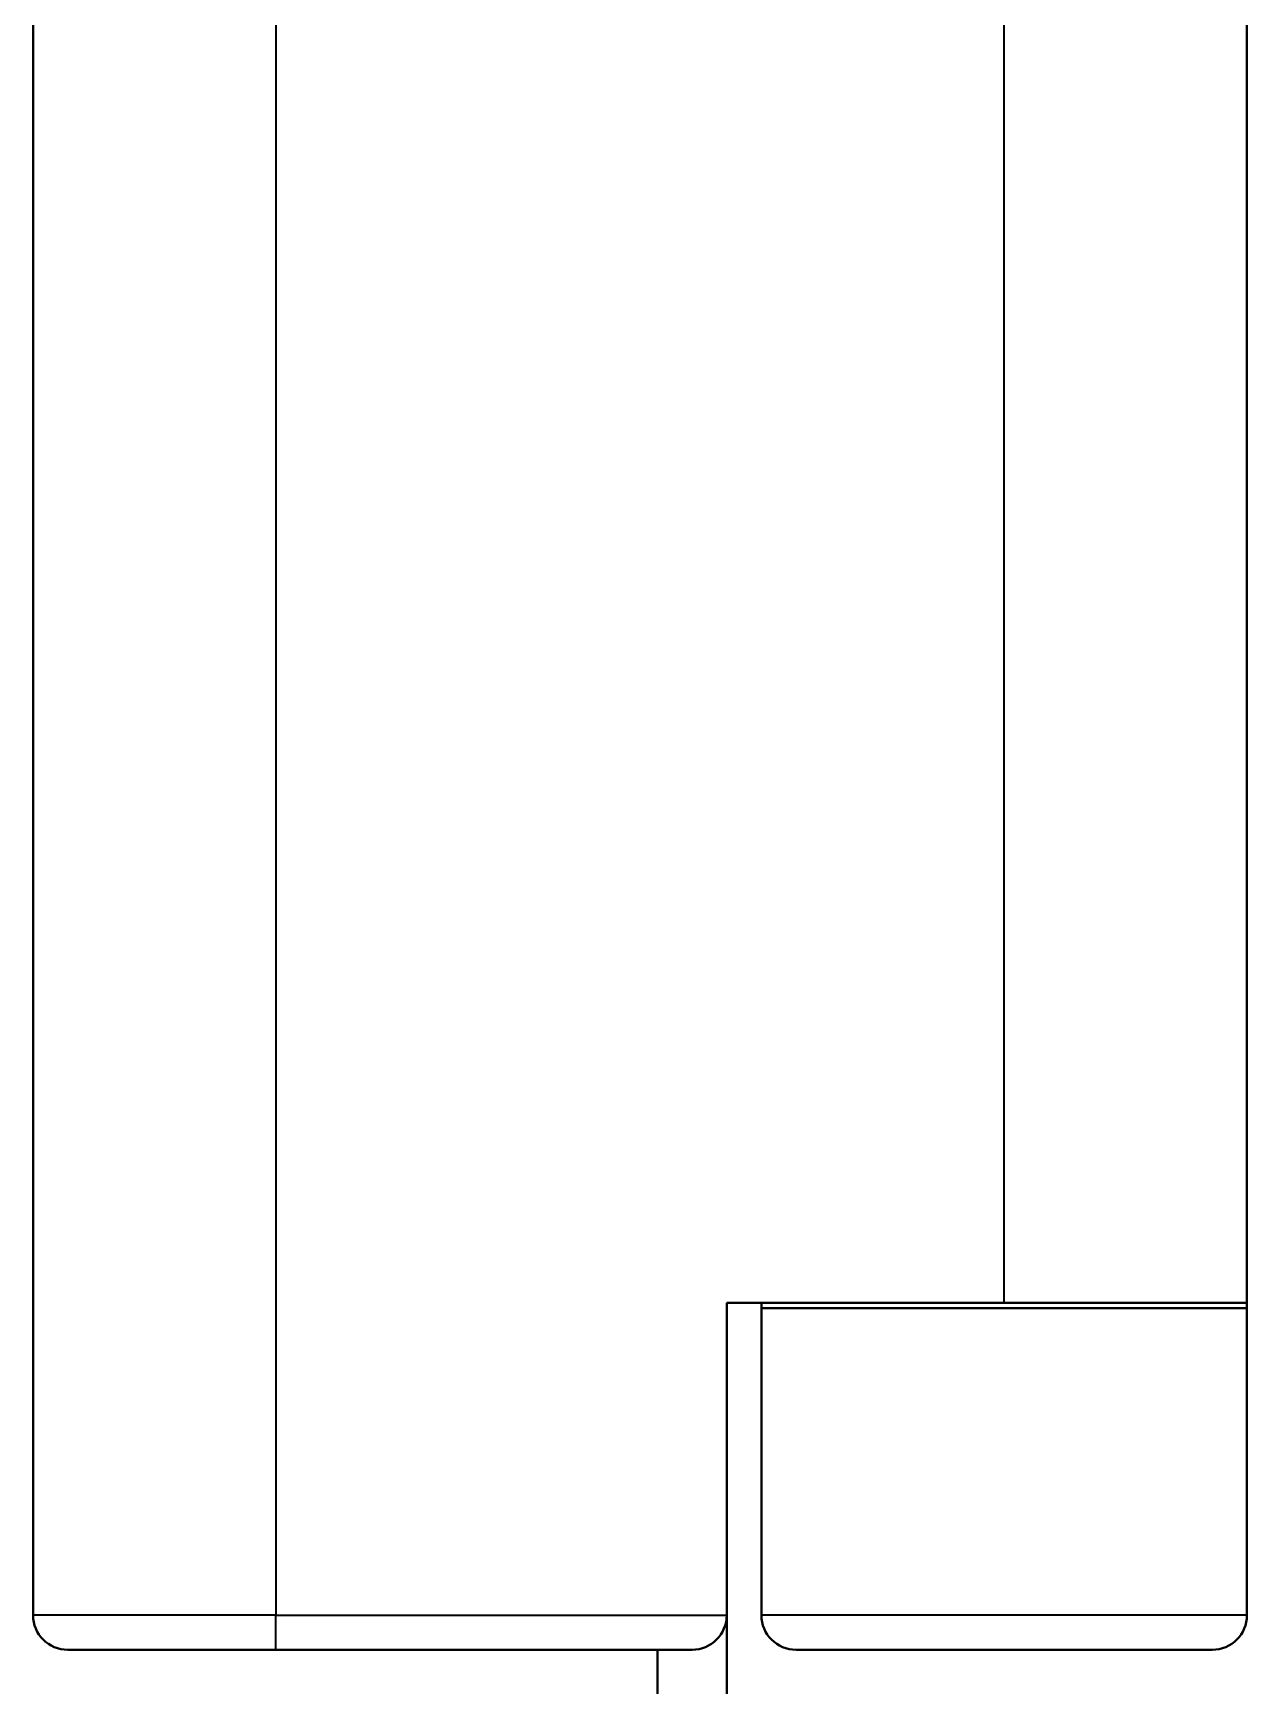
# Model space of a CAD drawing. Header units: millimetres. Extents: x 0 to 3364, y 0 to 2376.
# Drawn here: x 1945.37 to 1980.37, y 1260.66 to 1308.29 of the extents above; entities that cross this region are included whole.
import ezdxf

# ---------------------------------------------------------------- set-up
doc = ezdxf.new("R2010")
doc.units = ezdxf.units.MM
doc.header["$LTSCALE"] = 4
doc.layers.add('가시적인 것(ISO)', color=3, linetype='Continuous', lineweight=40, true_color=0x00ff00)
doc.layers.add('가시적인 좁은 것(ISO)', color=3, linetype='Continuous', lineweight=35, true_color=0x00ff00)

msp = doc.modelspace()

# ---------------------------------------------------------------- linework, layer by layer
at = {"layer": '가시적인 것(ISO)'}
for p, q in [((1945.3715, 1320.6988), (1945.3715, 1262.6988)), ((1980.3715, 1311.6988), (1980.3715, 1271.6988)), ((1965.3715, 1262.6988), (1965.3715, 1271.6988)), ((1965.3715, 1271.6988), (1973.3715, 1271.6988)), ((1966.3715, 1271.5488), (1966.3715, 1271.6988)), ((1966.3715, 1271.5488), (1980.3715, 1271.5488)), ((1966.3715, 1262.6988), (1966.3715, 1271.5488)), ((1980.3715, 1271.6988), (1973.3715, 1271.6988)), ((1980.3715, 1271.6988), (1980.3715, 1271.5488)), ((1980.3715, 1271.5488), (1980.3715, 1262.6988)), ((1965.3715, 1140.6988), (1965.3715, 1262.6988)), ((1952.3715, 1261.6988), (1946.3715, 1261.6988)), ((1952.3715, 1261.6988), (1964.3715, 1261.6988)), ((1963.3715, 1141.6988), (1963.3715, 1261.6988))]:
    msp.add_line(p, q, dxfattribs=at)
for centre, start, end in [((1946.3715, 1262.6988), 180, 270), ((1964.3715, 1262.6988), 270, 0), ((1967.3715, 1262.6988), 180, 270), ((1979.3715, 1262.6988), 270, 0)]:
    msp.add_arc(centre, 1, start, end, dxfattribs=at)
for points, knots in [([(1973.3715, 1261.6988), (1973.0278, 1261.6988), (1972.6864, 1261.6988), (1972.3475, 1261.6988), (1972.3249, 1261.6988), (1972.3036, 1261.6988), (1972.2797, 1261.6988), (1971.9452, 1261.6988), (1971.6183, 1261.6988), (1971.2992, 1261.6988), (1971.2536, 1261.6988), (1971.21, 1261.6988), (1971.1629, 1261.6988), (1970.8804, 1261.6988), (1970.6082, 1261.6988), (1970.3465, 1261.6988), (1970.2592, 1261.6988), (1970.1748, 1261.6988), (1970.0882, 1261.6988), (1969.7418, 1261.6988), (1969.4215, 1261.6988), (1969.1288, 1261.6988), (1968.8728, 1261.6988), (1968.6419, 1261.6988), (1968.4361, 1261.6988), (1968.4068, 1261.6988), (1968.3772, 1261.6988), (1968.3495, 1261.6988), (1968.1555, 1261.6988), (1967.9891, 1261.6988), (1967.8505, 1261.6988), (1967.8307, 1261.6988), (1967.8106, 1261.6988), (1967.7928, 1261.6988), (1967.6585, 1261.6988), (1967.5561, 1261.6988), (1967.4854, 1261.6988), (1967.4807, 1261.6988), (1967.4758, 1261.6988), (1967.4717, 1261.6988), (1967.4049, 1261.6988), (1967.3849, 1261.6988), (1967.3715, 1261.6988)], [0.5, 0.5, 0.5, 0.5, 0.55859375, 0.55859375, 0.55859375, 0.5625, 0.5625, 0.5625, 0.6171875, 0.6171875, 0.6171875, 0.625, 0.625, 0.625, 0.671875, 0.671875, 0.671875, 0.6875, 0.6875, 0.6875, 0.75, 0.75, 0.75, 0.8046875, 0.8046875, 0.8046875, 0.8125, 0.8125, 0.8125, 0.8671875, 0.8671875, 0.8671875, 0.875, 0.875, 0.875, 0.93359375, 0.93359375, 0.93359375, 0.9375, 0.9375, 0.9375, 1, 1, 1, 1]), ([(1979.3715, 1261.6988), (1979.3597, 1261.6988), (1979.3421, 1261.6988), (1979.2834, 1261.6988), (1979.2795, 1261.6988), (1979.2757, 1261.6988), (1979.2713, 1261.6988), (1979.2094, 1261.6988), (1979.1198, 1261.6988), (1979.0023, 1261.6988), (1978.9855, 1261.6988), (1978.9689, 1261.6988), (1978.9502, 1261.6988), (1978.8384, 1261.6988), (1978.706, 1261.6988), (1978.5532, 1261.6988), (1978.5022, 1261.6988), (1978.4501, 1261.6988), (1978.3935, 1261.6988), (1978.167, 1261.6988), (1977.9068, 1261.6988), (1977.6141, 1261.6988), (1977.3581, 1261.6988), (1977.0812, 1261.6988), (1976.7836, 1261.6988), (1976.7411, 1261.6988), (1976.6971, 1261.6988), (1976.6547, 1261.6988), (1976.358, 1261.6988), (1976.0467, 1261.6988), (1975.7207, 1261.6988), (1975.6741, 1261.6988), (1975.6252, 1261.6988), (1975.5801, 1261.6988), (1975.2411, 1261.6988), (1974.8928, 1261.6988), (1974.535, 1261.6988), (1974.5111, 1261.6988), (1974.4858, 1261.6988), (1974.4633, 1261.6988), (1974.1028, 1261.6988), (1973.7381, 1261.6988), (1973.3715, 1261.6988)], [0, 0, 0, 0, 0.05859375, 0.05859375, 0.05859375, 0.0625, 0.0625, 0.0625, 0.1171875, 0.1171875, 0.1171875, 0.125, 0.125, 0.125, 0.171875, 0.171875, 0.171875, 0.1875, 0.1875, 0.1875, 0.25, 0.25, 0.25, 0.3046875, 0.3046875, 0.3046875, 0.3125, 0.3125, 0.3125, 0.3671875, 0.3671875, 0.3671875, 0.375, 0.375, 0.375, 0.43359375, 0.43359375, 0.43359375, 0.4375, 0.4375, 0.4375, 0.5, 0.5, 0.5, 0.5])]:
    msp.add_open_spline(points, degree=3, knots=knots, dxfattribs=at)
at = {"layer": '가시적인 좁은 것(ISO)'}
for p, q in [((1952.3715, 1320.6988), (1952.3715, 1262.6988)), ((1973.3715, 1271.6988), (1973.3715, 1311.6988)), ((1952.3715, 1262.6988), (1945.3715, 1262.6988)), ((1952.3715, 1261.6988), (1952.3715, 1262.6988)), ((1952.3715, 1262.6988), (1965.3715, 1262.6988)), ((1980.3715, 1262.6988), (1966.3715, 1262.6988))]:
    msp.add_line(p, q, dxfattribs=at)

doc.saveas('drawing.dxf')
